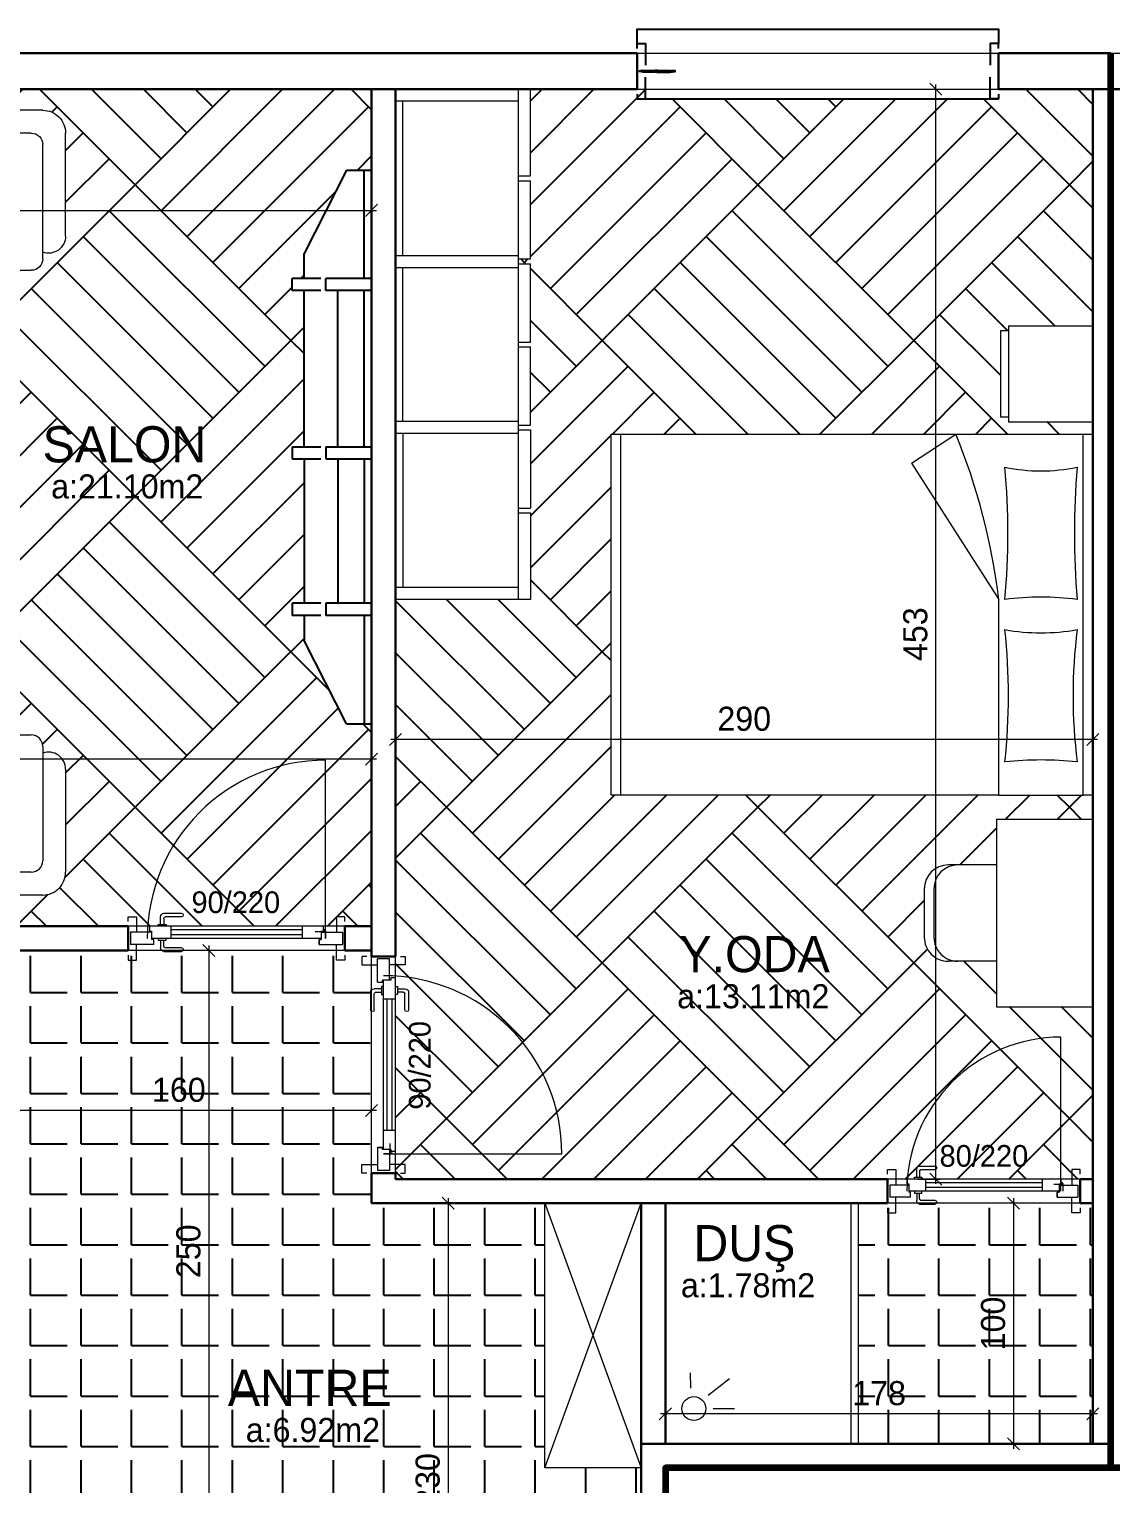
# Model space of a CAD drawing. Header units: centimetres. Extents: x 562865 to 1310255, y -148070 to 32737.
# Drawn here: x 617438 to 617888, y 19116 to 19721 of the extents above; entities that cross this region are included whole.
import ezdxf
from ezdxf.enums import TextEntityAlignment as Align

# ---------------------------------------------------------------- set-up
doc = ezdxf.new("R2010")
doc.units = ezdxf.units.CM
doc.header["$LTSCALE"] = 2.5
doc.layers.get('0').update_dxf_attribs({"color": 86})
for name, color, linetype in [('alan', 7, 'Continuous'), ('kapi-yazi', 7, 'Continuous'), ('mahal', 7, 'Continuous'), ('pencere', 7, 'Continuous'), ('tarama', 173, 'Continuous')]:
    doc.layers.add(name, color=color, linetype=linetype)
for name, color, linetype, lineweight in [('DUVAR', 4, 'Continuous', 30), ('duvar-kesim', 7, 'Continuous', 0), ('GÖRÜNÜŞLER', 96, 'Continuous', 25), ('iç ölçü', 106, 'Continuous', 18), ('kapi', 9, 'Continuous', 0), ('kolon', 1, 'Continuous', 53)]:
    doc.layers.add(name, color=color, linetype=linetype, lineweight=lineweight)
doc.styles.add('PINAR', font='comic.ttf')
doc.dimstyles.new('TEMİZ ÖLÇÜ', dxfattribs={"dimtxt": 10, "dimasz": 5, "dimexe": 1.8, "dimexo": 0.625, "dimgap": 3, "dimtad": 1, "dimdec": 0, "dimrnd": 0.5, "dimzin": 1, "dimdsep": 46, "dimtxsty": 'PINAR', "dimblk": 'OBLIQUE', "dimcen": 0.9, "dimdle": 2, "dimclrd": 256, "dimclre": 256, "dimclrt": 7, "dimadec": 0, "dimazin": 0, "dimtfac": 1, "dimtdec": 0, "dimtofl": 0, "dimtmove": 2, "dimatfit": 2, "dimfxl": 10, "dimfxlon": 1, "dimlwd": -1, "dimlwe": -1, "dimarcsym": 0})
pattern_1 = [(0, (0, 0), (0, 20.955), [15.24, -5.715]), (90, (0, 0), (-20.955, 1e-15), [15.24, -5.715])]
pattern_2 = [(135, (0, 0), (-129.315688, 1e-14), [91.44, -91.44]), (135, (10.78, 10.78), (-129.315688, 1e-14), [91.44, -91.44]), (135, (21.55, 21.55), (-129.315688, 1e-14), [91.44, -91.44]), (135, (32.33, 32.33), (-129.315688, 1e-14), [91.44, -91.44]), (135, (43.105, 43.105), (-129.315688, 1e-14), [91.44, -91.44]), (135, (53.88, 53.88), (-129.315688, 1e-14), [91.44, -91.44]), (135, (64.66, 64.66), (-129.315688, 1e-14), [91.44, -91.44]), (45, (-64.66, 64.66), (129.315688, -1e-14), [91.44, -91.44]), (45, (-75.43, 75.43), (129.315688, -1e-14), [91.44, -91.44]), (45, (-86.21, 86.21), (129.315688, -1e-14), [91.44, -91.44]), (45, (-96.99, 96.99), (129.315688, -1e-14), [91.44, -91.44]), (45, (-107.76, 107.76), (129.315688, -1e-14), [91.44, -91.44]), (45, (-118.54, 118.54), (129.315688, -1e-14), [91.44, -91.44]), (45, (-129.32, 129.32), (129.315688, -1e-14), [91.44, -91.44])]

# ---------------------------------------------------------------- blocks, each defined once
blk = doc.blocks.new('_Oblique')
at = {"color": 0, "linetype": 'ByBlock', "lineweight": -2}
blk.add_line((-0.5, -0.5), (0.5, 0.5), dxfattribs=at)
blk = doc.blocks.new('*D1308')
at = {"layer": 'Defpoints', "color": 0}
for p in [(617590.67, 19453.5), (617880.17, 19450.01), (617590.67, 19425.58)]:
    blk.add_point(p, dxfattribs=at)
at = {"layer": 'iç ölçü'}
for p, q in [((617590.67, 19435.58), (617590.67, 19423.78)), ((617880.17, 19435.58), (617880.17, 19423.78)), ((617882.17, 19425.58), (617588.67, 19425.58))]:
    blk.add_line(p, q, dxfattribs=at)
at = {"layer": 'iç ölçü', "linetype": 'ByBlock', "xscale": 5, "yscale": 5, "zscale": 5, "rotation": 180}
blk.add_blockref('_Oblique', (617590.67, 19425.58), dxfattribs=at)
at = {"layer": 'iç ölçü', "linetype": 'ByBlock', "xscale": 5, "yscale": 5, "zscale": 5}
blk.add_blockref('_Oblique', (617880.17, 19425.58), dxfattribs=at)
at = {"layer": 'iç ölçü', "color": 7, "insert": (617735.42, 19434.17), "char_height": 10, "attachment_point": 5, "style": 'PINAR'}
blk.add_mtext('290', dxfattribs=at)
blk = doc.blocks.new('*D1309')
at = {"layer": 'Defpoints', "color": 0}
for p in [(617806.85, 19695.72), (617814.99, 19695.72), (617806.85, 19243.01)]:
    blk.add_point(p, dxfattribs=at)
at = {"layer": 'iç ölçü'}
for p, q in [((617814.99, 19241.01), (617814.99, 19697.72)), ((617807.47, 19695.72), (617816.79, 19695.72)), ((617807.47, 19243.01), (617816.79, 19243.01))]:
    blk.add_line(p, q, dxfattribs=at)
at = {"layer": 'iç ölçü', "linetype": 'ByBlock', "xscale": 5, "yscale": 5, "zscale": 5}
for p, rotation in [((617814.99, 19695.72), 90), ((617814.99, 19243.01), 270)]:
    blk.add_blockref('_Oblique', p, dxfattribs=dict(at, rotation=rotation))
at = {"layer": 'iç ölçü', "color": 7, "insert": (617806.5, 19469.37), "char_height": 10, "attachment_point": 5, "rotation": 90, "style": 'PINAR'}
blk.add_mtext('453', dxfattribs=at)
blk = doc.blocks.new('*D1311')
at = {"layer": 'Defpoints', "color": 0}
for p in [(617580.67, 19638.45), (616982.34, 19522.11), (616982.34, 19417.41)]:
    blk.add_point(p, dxfattribs=at)
at = {"layer": 'iç ölçü'}
for p, q in [((616982.34, 19427.41), (616982.34, 19415.61)), ((617580.67, 19427.41), (617580.67, 19415.61)), ((617582.67, 19417.41), (616980.34, 19417.41))]:
    blk.add_line(p, q, dxfattribs=at)
at = {"layer": 'iç ölçü', "linetype": 'ByBlock', "xscale": 5, "yscale": 5, "zscale": 5, "rotation": 180}
blk.add_blockref('_Oblique', (616982.34, 19417.41), dxfattribs=at)
at = {"layer": 'iç ölçü', "linetype": 'ByBlock', "xscale": 5, "yscale": 5, "zscale": 5}
blk.add_blockref('_Oblique', (617580.67, 19417.41), dxfattribs=at)
at = {"layer": 'iç ölçü', "color": 7, "insert": (617281.5, 19425.96), "char_height": 10, "attachment_point": 5, "style": 'PINAR'}
blk.add_mtext('599', dxfattribs=at)
blk = doc.blocks.new('*D1312')
at = {"layer": 'Defpoints', "color": 0}
for p in [(617580.67, 19645.43), (617580.67, 19638.45), (617092.34, 19632.63)]:
    blk.add_point(p, dxfattribs=at)
at = {"layer": 'iç ölçü'}
for p, q in [((617090.34, 19645.43), (617582.67, 19645.43)), ((617092.34, 19635.43), (617092.34, 19647.23)), ((617580.67, 19639.07), (617580.67, 19647.23))]:
    blk.add_line(p, q, dxfattribs=at)
at = {"layer": 'iç ölçü', "linetype": 'ByBlock', "xscale": 5, "yscale": 5, "zscale": 5, "rotation": 180}
blk.add_blockref('_Oblique', (617092.34, 19645.43), dxfattribs=at)
at = {"layer": 'iç ölçü', "linetype": 'ByBlock', "xscale": 5, "yscale": 5, "zscale": 5}
blk.add_blockref('_Oblique', (617580.67, 19645.43), dxfattribs=at)
at = {"layer": 'iç ölçü', "color": 7, "insert": (617336.5, 19654.03), "char_height": 10, "attachment_point": 5, "style": 'PINAR'}
blk.add_mtext('489', dxfattribs=at)
blk = doc.blocks.new('*D1318')
at = {"layer": 'Defpoints', "color": 0}
for p in [(617420.67, 19271.51), (617420.67, 19259.25), (617580.67, 19259.25)]:
    blk.add_point(p, dxfattribs=at)
at = {"layer": 'iç ölçü'}
for p, q in [((617420.67, 19261.51), (617420.67, 19273.31)), ((617580.67, 19261.51), (617580.67, 19273.31)), ((617582.67, 19271.51), (617418.67, 19271.51))]:
    blk.add_line(p, q, dxfattribs=at)
at = {"layer": 'iç ölçü', "linetype": 'ByBlock', "xscale": 5, "yscale": 5, "zscale": 5, "rotation": 180}
blk.add_blockref('_Oblique', (617420.67, 19271.51), dxfattribs=at)
at = {"layer": 'iç ölçü', "linetype": 'ByBlock', "xscale": 5, "yscale": 5, "zscale": 5}
blk.add_blockref('_Oblique', (617580.67, 19271.51), dxfattribs=at)
at = {"layer": 'iç ölçü', "color": 7, "insert": (617500.67, 19280.02), "char_height": 10, "attachment_point": 5, "style": 'PINAR'}
blk.add_mtext('160', dxfattribs=at)
blk = doc.blocks.new('*D1319')
at = {"layer": 'Defpoints', "color": 0}
for p in [(617550.32, 19338.01), (617513.15, 19088.01), (617524.45, 19088.01)]:
    blk.add_point(p, dxfattribs=at)
at = {"layer": 'iç ölçü'}
for p, q in [((617513.15, 19340.01), (617513.15, 19086.01)), ((617523.15, 19338.01), (617511.35, 19338.01)), ((617523.15, 19088.01), (617511.35, 19088.01))]:
    blk.add_line(p, q, dxfattribs=at)
at = {"layer": 'iç ölçü', "linetype": 'ByBlock', "xscale": 5, "yscale": 5, "zscale": 5}
for p, rotation in [((617513.15, 19338.01), 90), ((617513.15, 19088.01), 270)]:
    blk.add_blockref('_Oblique', p, dxfattribs=dict(at, rotation=rotation))
at = {"layer": 'iç ölçü', "color": 7, "insert": (617504.68, 19213.01), "char_height": 10, "attachment_point": 5, "rotation": 90, "style": 'PINAR'}
blk.add_mtext('250', dxfattribs=at)
blk = doc.blocks.new('fm-door1')
at = {"linetype": 'Continuous'}
for p, q in [((0, 25), (0, -25)), ((100, 25), (0, 25)), ((79.7, 31.8), (79.7, -0.3)), ((84, 27.6), (127.8, 27.6)), ((90, 50), (910, 50)), ((90, 50), (90, 30)), ((100, 30), (90, 30)), ((100, 30), (100, -5)), ((100, 30), (100, -5)), ((100, 0), (900, 0)), ((190, 50), (190, 0)), ((810, 50), (810, 0)), ((910, 30), (900, 30)), ((900, 30), (900, -5)), ((900, 25), (1000, 25)), ((910, 50), (910, 30)), ((1000, 25), (1000, -25)), ((110, -25), (0, -25)), ((100, -5), (110, -5)), ((110, -5), (100, -5)), ((110, -5), (110, -25)), ((110, -25), (110, -5)), ((890, -25), (890, -5)), ((890, -5), (900, -5)), ((890, -25), (1000, -25))]:
    blk.add_line(p, q, dxfattribs=at)
at = {"color": 8, "linetype": 'Continuous'}
for p, q in [((190, 35), (810, 35)), ((190, 15), (810, 15))]:
    blk.add_line(p, q, dxfattribs=at)
at = {"linetype": 'Continuous'}
for points in [[(857.6, 58.1), (857.6, 88.9, 0.414214), (842.4, 104.1), (758.6, 104.1, 1), (758.6, 88.9), (834.8, 88.9, -0.414214), (842.4, 81.3), (842.4, 58.1)], [(857.6, -8.1), (857.6, -38.9, -0.414214), (842.4, -54.1), (758.6, -54.1, -1), (758.6, -38.9), (834.8, -38.9, 0.414214), (842.4, -31.3), (842.4, -8.1)]]:
    blk.add_lwpolyline(points, format="xyb", dxfattribs=at)
for points in [[(869, 50), (869, 58.1), (831, 58.1), (831, 50)], [(869, 0), (869, -8.1), (831, -8.1), (831, 0)]]:
    blk.add_lwpolyline(points, dxfattribs=at)
blk.add_circle((84, 31.8), 4.26, dxfattribs=at)
blk = doc.blocks.new('*D1321')
at = {"layer": 'Defpoints', "color": 0}
for p in [(617636.67, 19233.01), (617612.46, 19003.01), (617645.2, 19003.01)]:
    blk.add_point(p, dxfattribs=at)
at = {"layer": 'iç ölçü'}
for p, q in [((617622.46, 19233.01), (617610.66, 19233.01)), ((617612.46, 19235.01), (617612.46, 19001.01)), ((617622.46, 19003.01), (617610.66, 19003.01))]:
    blk.add_line(p, q, dxfattribs=at)
at = {"layer": 'iç ölçü', "linetype": 'ByBlock', "xscale": 5, "yscale": 5, "zscale": 5}
for p, rotation in [((617612.46, 19233.01), 90), ((617612.46, 19003.01), 270)]:
    blk.add_blockref('_Oblique', p, dxfattribs=dict(at, rotation=rotation))
at = {"layer": 'iç ölçü', "color": 7, "insert": (617604.04, 19118.01), "char_height": 10, "attachment_point": 5, "rotation": 90, "style": 'PINAR'}
blk.add_mtext('230', dxfattribs=at)
blk = doc.blocks.new('*D1328')
at = {"layer": 'Defpoints', "color": 0}
for p in [(617860.53, 19233.01), (617847.2, 19133.01), (617860.53, 19133.01)]:
    blk.add_point(p, dxfattribs=at)
at = {"layer": 'iç ölçü'}
for p, q in [((617857.2, 19233.01), (617845.4, 19233.01)), ((617847.2, 19235.01), (617847.2, 19131.01)), ((617857.2, 19133.01), (617845.4, 19133.01))]:
    blk.add_line(p, q, dxfattribs=at)
at = {"layer": 'iç ölçü', "linetype": 'ByBlock', "xscale": 5, "yscale": 5, "zscale": 5}
for p, rotation in [((617847.2, 19233.01), 90), ((617847.2, 19133.01), 270)]:
    blk.add_blockref('_Oblique', p, dxfattribs=dict(at, rotation=rotation))
at = {"layer": 'iç ölçü', "color": 7, "insert": (617838.8, 19183.01), "char_height": 10, "attachment_point": 5, "rotation": 90, "style": 'PINAR'}
blk.add_mtext('100', dxfattribs=at)
blk = doc.blocks.new('*D1329')
at = {"layer": 'Defpoints', "color": 0}
for p in [(617702.67, 19172.57), (617880.17, 19172.57), (617702.67, 19145.5)]:
    blk.add_point(p, dxfattribs=at)
at = {"layer": 'iç ölçü'}
for p, q in [((617702.67, 19155.5), (617702.67, 19143.7)), ((617880.17, 19155.5), (617880.17, 19143.7)), ((617882.17, 19145.5), (617700.67, 19145.5))]:
    blk.add_line(p, q, dxfattribs=at)
at = {"layer": 'iç ölçü', "linetype": 'ByBlock', "xscale": 5, "yscale": 5, "zscale": 5, "rotation": 180}
blk.add_blockref('_Oblique', (617702.67, 19145.5), dxfattribs=at)
at = {"layer": 'iç ölçü', "linetype": 'ByBlock', "xscale": 5, "yscale": 5, "zscale": 5}
blk.add_blockref('_Oblique', (617880.17, 19145.5), dxfattribs=at)
at = {"layer": 'iç ölçü', "color": 7, "insert": (617791.42, 19154), "char_height": 10, "attachment_point": 5, "style": 'PINAR'}
blk.add_mtext('178', dxfattribs=at)
blk = doc.blocks.new('A$C5B622B99')
for p, q in [((0, 200), (40, 200)), ((0, 165), (0, 200)), ((40, 165), (40, 200)), ((205, 200), (283, 200)), ((205, 160), (205, 200)), ((283, 160), (283, 200)), ((45, 143.16), (45, 196)), ((195, 161), (195, 196)), ((0, 165), (40, 165)), ((205, 160), (283, 160)), ((45, 0), (45, 4)), ((194.99, 4), (195, 0)), ((195, 0), (45, 0))]:
    blk.add_line(p, q)
at = {"color": 42}
for p, q in [((2, 161.8), (2, 165)), ((38, 165), (38, 161.8)), ((38, 161.8), (2, 161.8)), ((57.14, 124.69), (113.77, 161)), ((194.99, 161), (113.77, 161)), ((194.99, 161), (194.99, 4)), ((224, 160), (224, 140)), ((264, 160), (264, 140)), ((57.14, 124.69), (45, 143.15)), ((45, 4), (45, 143.15)), ((234, 134), (254, 134)), ((234, 130), (254, 130)), ((195, 4), (45, 4))]:
    blk.add_line(p, q, dxfattribs=at)
blk.add_lwpolyline([(45, 200), (195, 200), (195, 196), (45, 196)], close=True)
for centre, radius, start, end in [((-12.22, 178.48), 72.55, 348.06799, 11.93201), ((86.27, 527.83), 335.48, 265.2981, 274.7019), ((224.43, 178.48), 111.68, 172.28082, 187.71918), ((153.73, 412.86), 221.09, 262.85499, 277.14501), ((44.71, 178.48), 82.89, 349.57411, 10.42589), ((317.08, 178.48), 136.67, 173.69908, 186.30092), ((86.27, -141.41), 306.13, 84.84604, 95.15396), ((153.73, -94.37), 259.31, 83.91241, 96.08759), ((194.99, 161), 0.005, 270, 0), ((45, 143.16), 0.005, 180, 292.0158)]:
    blk.add_arc(centre, radius, start, end)
for centre, radius, start, end in [((147.49, -110.3), 273.39, 97.08581, 112.0158), ((234, 144), 10, 180, 270), ((234, 140), 10, 180, 270), ((254, 144), 10, 270, 0), ((254, 140), 10, 270, 0)]:
    blk.add_arc(centre, radius, start, end, dxfattribs=at)
blk = doc.blocks.new('A$C355D1F9A')
for p, q in [((0, 0), (0, 212)), ((56, 212), (0, 212)), ((51, 212), (51, 0)), ((56, 176), (56, 212)), ((51, 207), (0, 207)), ((3, 143), (3, 207)), ((51, 176), (56, 176)), ((51, 174), (56, 174)), ((56, 141.5), (56, 174)), ((51, 143), (0, 143)), ((51, 141.5), (56, 141.5)), ((51, 139.5), (56, 139.5)), ((56, 139.5), (56, 107)), ((51, 138), (0, 138)), ((3, 138), (3, 74)), ((51, 107), (56, 107)), ((51, 105), (56, 105)), ((56, 105), (56, 72.5)), ((0, 74), (51, 74)), ((0, 69), (51, 69)), ((3, 69), (3, 5)), ((51, 72.5), (56, 72.5)), ((51, 70.5), (56, 70.5)), ((56, 70.5), (56, 38)), ((51, 38), (56, 38)), ((51, 36), (56, 36)), ((56, 36), (56, 0)), ((51, 5), (0, 5)), ((56, 0), (0, 0))]:
    blk.add_line(p, q)
blk = doc.blocks.new('fm-win2')
at = {"color": 8, "linetype": 'Continuous'}
for p, q in [((11, 1.4), (11, 0.2)), ((11, 1.4), (54.3, 1.4)), ((11, 0.2), (54.3, 0.2)), ((12, 1.4), (12, 0.2)), ((12.8, 3), (52.5, 3)), ((53.3, 1.4), (53.3, 0.2)), ((54.3, 1.4), (54.3, 0.2)), ((63.9, 0.3), (63.9, -0.9)), ((63.9, 0.3), (103.2, 0.3)), ((64.9, 0.3), (64.9, -0.9)), ((102.2, 0.3), (102.2, -0.9)), ((103.2, 0.3), (103.2, -0.9)), ((12.9, -1.9), (52.3, -1.9)), ((63.9, -0.9), (103.2, -0.9)), ((65.4, -3.3), (101.6, -3.3))]:
    blk.add_line(p, q, dxfattribs=at)
at = {"linetype": 'Continuous'}
for points in [[(7, -1.8), (0, -1.8), (0, 1.8), (7, 1.8)], [(7.5, -1.7), (7.5, -0.1), (7.2, -0.1), (7.2, 0.2), (7.5, 0.2), (7.5, 0.7), (7.2, 0.7), (7.2, 1), (7.5, 1), (7.5, 2), (6.2, 2), (6.2, 2.7), (5.6, 2.7), (5.5, 2), (5.2, 2), (5.4, 3), (12.5, 3), (12.7, 2), (12.4, 2), (12.3, 2.7), (11.7, 2.7), (11.7, 2), (10.5, 2), (10.5, 1), (10.8, 1), (10.8, 0.7), (10.5, 0.7), (10.5, 0.2), (10.8, 0.2), (10.8, -0.1), (10.5, -0.1), (10.5, -1.7), (10.8, -1.7), (10.8, -2), (7.2, -2), (7.2, -1.7)], [(58, 2), (59.2, 2), (59.2, 2.7), (59.8, 2.7), (59.9, 2), (60.2, 2), (60, 3), (52.8, 3), (52.6, 2), (52.9, 2), (53, 2.7), (53.5, 2.7), (53.5, 2), (54.7, 2), (54.7, 1), (54.4, 1), (54.4, 0.7), (54.7, 0.7), (54.7, 0.2), (54.4, 0.2), (54.4, -0.1), (54.7, -0.1), (54.7, -1.7), (54.4, -1.7), (54.4, -2), (58.3, -2), (58.3, -1.7), (58, -1.7), (58, -0.1), (58.3, -0.1), (58.3, 0.2), (58, 0.2), (58, 0.7), (58.3, 0.7), (58.3, 1), (58, 1)], [(63.1, -1.2), (63.1, 0.9), (63.9, 0.9), (63.9, 1.6), (64.4, 1.6), (64.5, 0.9), (64.9, 0.9), (64.7, 1.9), (59.8, 1.9), (59.8, 1.6), (59.9, 1.6), (59.9, 0.8), (59.1, 0.8), (59.1, -0.2), (60.1, -0.2), (60.1, -1.8), (59.1, -1.8), (59.1, -2.3), (57.5, -2.3), (57.5, -3.5), (63.4, -3.5), (63.4, -3.2), (63.1, -3.2), (63.1, -1.4), (63.4, -1.4), (63.4, -1.2)], [(104, -1.4), (103.7, -1.4), (103.7, -1.2), (104, -1.2), (104, 0.9), (103.1, 0.9), (103.1, 1.6), (102.6, 1.6), (102.5, 0.9), (102.2, 0.9), (102.4, 1.9), (107.3, 1.9), (107.3, 1.6), (107.2, 1.6), (107.2, 0.8), (108, 0.8), (108, -0.2), (107, -0.2), (107, -1.8), (108, -1.8), (108, -2.3), (109.5, -2.3), (109.5, -3.5), (103.7, -3.5), (103.7, -3.2), (104, -3.2)], [(109, 0.7), (108.7, 0.7), (108.7, 1), (109, 1), (109, 2), (107.8, 2), (107.8, 2.7), (107.2, 2.7), (107.1, 2), (106.8, 2), (107, 3), (114.4, 3), (114.6, 2), (114.2, 2), (114.1, 2.7), (113.6, 2.7), (113.6, 2), (112.3, 2), (112.3, 1), (112.6, 1), (112.6, 0.7), (112.3, 0.7), (112.3, 0.2), (112.6, 0.2), (112.6, -0.1), (112.3, -0.1), (112.3, -1.7), (112.6, -1.7), (112.6, -2), (108.7, -2), (108.7, -1.7), (109, -1.7), (109, -0.1), (108.7, -0.1), (108.7, 0.2), (109, 0.2)], [(113, -1.8), (120, -1.8), (120, 1.8), (113, 1.8)]]:
    blk.add_lwpolyline(points, close=True, dxfattribs=at)
at = {"color": 8, "linetype": 'Continuous'}
blk.add_lwpolyline([(63.4, 1.9), (65.2, 3.7), (101.8, 3.7), (103.6, 1.9)], dxfattribs=at)
for points in [[(10.9, -1.4), (10.9, -1.9), (12.6, -1.9), (12.6, -0.5), (12.3, -0.5), (12.3, -1), (11.8, -1), (11.8, -0.5), (11.5, -0.5), (11.5, -1.1), (10.7, -1.1), (10.7, -0.5), (10.6, -0.5), (10.6, -1.4)], [(54.3, -1.4), (54.3, -1.9), (52.6, -1.9), (52.6, -0.5), (52.9, -0.5), (52.9, -1), (53.4, -1), (53.4, -0.5), (53.7, -0.5), (53.7, -1.1), (54.5, -1.1), (54.5, -0.5), (54.6, -0.5), (54.6, -1.4)], [(63.2, -2.4), (63.5, -2.4), (63.5, -3.3), (65.2, -3.3), (65.2, -1.6), (64.9, -1.6), (64.9, -2.1), (64.4, -2.1), (64.4, -1.6), (64.1, -1.6), (64.1, -2.1), (63.3, -2.1), (63.3, -1.6), (63.2, -1.6)], [(103.9, -2.4), (103.6, -2.4), (103.6, -3.3), (101.9, -3.3), (101.9, -1.6), (102.2, -1.6), (102.2, -2.1), (102.7, -2.1), (102.7, -1.6), (103, -1.6), (103, -2.1), (103.8, -2.1), (103.8, -1.6), (103.9, -1.6)]]:
    blk.add_lwpolyline(points, close=True, dxfattribs=at)
blk = doc.blocks.new('A$C632D768A')
at = {"color": 33}
for p, q in [((22.62, 230), (5, 195.38)), ((22.62, 230), (33, 230)), ((30, 185), (30, 230)), ((33, 180), (33, 230)), ((5, 185), (5, 195.38)), ((33, 50), (33, 185)), ((5, 115), (5, 180)), ((30, 115), (30, 180)), ((33, 115), (33, 110)), ((5, 110), (5, 50)), ((30, 110), (30, 50)), ((33, 50), (33, 0)), ((5, 45), (5, 34.62)), ((30, 45), (30, 0)), ((22.62, 0), (5, 34.62)), ((22.62, 0), (33, 0))]:
    blk.add_line(p, q, dxfattribs=at)
for p, q in [((12, 185), (0, 185)), ((0, 180), (0, 185)), ((33, 185), (14, 185)), ((14, 180), (14, 185)), ((12, 180), (0, 180)), ((33, 180), (14, 180)), ((19, 115), (19, 180)), ((0, 115), (12, 115)), ((0, 115), (0, 110)), ((14, 115), (33, 115)), ((14, 115), (14, 110)), ((0, 110), (12, 110)), ((14, 110), (33, 110)), ((19, 110), (19, 50)), ((0, 50), (0, 45)), ((12, 50), (0, 50)), ((14, 50), (14, 45)), ((33, 50), (14, 50)), ((12, 45), (0, 45)), ((33, 45), (14, 45))]:
    blk.add_line(p, q)
blk = doc.blocks.new('A$C3A3D5CC0')
at = {"color": 33}
for p, q in [((9.5, 194.75), (52.25, 194.75)), ((0, 9.5), (0, 185.25)), ((52.25, 0), (9.5, 0))]:
    blk.add_line(p, q, dxfattribs=at)
for p, q in [((14.25, 185.25), (61.75, 185.25)), ((9.5, 14.25), (9.5, 180.5)), ((66.5, 180.5), (66.5, 133)), ((61.75, 128.25), (14.25, 128.25)), ((61.75, 128.25), (61.75, 125.87)), ((14.25, 125.87), (61.75, 125.87)), ((66.5, 121.12), (66.5, 73.62)), ((61.75, 68.87), (14.25, 68.87)), ((14.25, 66.5), (61.75, 66.5)), ((61.75, 68.87), (61.75, 66.5)), ((9.5, 14.25), (9.5, 61.75)), ((66.5, 61.75), (66.5, 14.25)), ((61.75, 9.5), (14.25, 9.5))]:
    blk.add_line(p, q)
for centre, radius, start, end in [((9.5, 185.25), 9.5, 89.99996, 180.00004), ((52.25, 187.62), 7.12, 340.52878, 90.00004), ((9.5, 9.5), 9.5, 179.99996, 270.00004), ((52.25, 7.12), 7.12, 269.99996, 19.47122)]:
    blk.add_arc(centre, radius, start, end, dxfattribs=at)
for centre, start, end in [((14.25, 180.5), 89.99996, 180.00004), ((61.75, 180.5), 359.99996, 90.00004), ((61.75, 133), 269.99996, 0.00004), ((61.75, 121.12), 359.99996, 90.00004), ((61.75, 73.62), 269.99996, 0.00004), ((61.75, 61.75), 359.99996, 90.00004), ((14.25, 14.25), 179.99996, 270.00004), ((61.75, 14.25), 269.99996, 0.00004)]:
    blk.add_arc(centre, 4.75, start, end)

msp = doc.modelspace()

# ---------------------------------------------------------------- hatches: boundary and pattern name
at = {"layer": 'tarama'}
h = msp.add_hatch(dxfattribs=at)
h.set_pattern_fill('AR-PARQ1,_O', color=1, scale=0.3, angle=45)
h.set_pattern_definition(pattern_2)
h.paths.add_polyline_path([(617552.67, 19542.18), (617547.67, 19542.18), (617547.67, 19547.18), (617552.67, 19547.18), (617552.67, 19612.18), (617547.67, 19612.18), (617547.67, 19617.18), (617552.67, 19617.18), (617552.67, 19627.57), (617570.28, 19662.18), (617580.67, 19662.18), (617580.67, 19695.72), (617092.34, 19695.72), (617092.34, 19692.5), (617092.34, 19612.5), (617092.34, 19585.72), (616982.34, 19585.72), (616982.34, 19348.01), (617479.57, 19348.01), (617569.57, 19348.01), (617580.67, 19348.01), (617580.67, 19432.18), (617570.28, 19432.18), (617552.67, 19466.8), (617552.67, 19477.18), (617547.67, 19477.18), (617547.67, 19482.18), (617552.67, 19482.18)])
h.paths.add_polyline_path([(617377.53, 19501.68), (617339.53, 19501.68, -0.415274), (617325.03, 19516.23), (617325.03, 19554.13, -0.415274), (617339.53, 19568.68), (617377.53, 19568.68, -0.414214), (617392.03, 19554.18), (617392.03, 19516.18, -0.414214)], flags=16)
h.paths.add_polyline_path([(617444.15, 19422.74), (617444.15, 19419.96, -0.517638), (617453.65, 19413.24), (617453.65, 19370.49, -0.414214), (617444.15, 19360.99), (617268.4, 19360.99, -0.414214), (617258.9, 19370.49), (617258.9, 19413.24, -0.517638), (617268.4, 19419.96), (617268.4, 19422.74, -0.414214), (617273.15, 19427.49), (617320.65, 19427.49, -0.414214), (617325.4, 19422.74), (617327.77, 19422.74, -0.414214), (617332.52, 19427.49), (617380.02, 19427.49, -0.414214), (617384.77, 19422.74), (617387.15, 19422.74, -0.414214), (617391.9, 19427.49), (617439.4, 19427.49, -0.414214)], flags=16)
h.paths.add_polyline_path([(617439.4, 19620.51), (617391.9, 19620.51, -0.414214), (617387.15, 19625.26), (617384.77, 19625.26, -0.414214), (617380.02, 19620.51), (617332.52, 19620.51, -0.414214), (617327.77, 19625.26), (617325.4, 19625.26, -0.414214), (617320.65, 19620.51), (617273.15, 19620.51, -0.414214), (617268.4, 19625.26), (617268.4, 19628.04, -0.517638), (617258.9, 19634.76), (617258.9, 19677.51, -0.414214), (617268.4, 19687.01), (617444.15, 19687.01, -0.414214), (617453.65, 19677.51), (617453.65, 19634.76, -0.517638), (617444.15, 19628.04), (617444.15, 19625.26, -0.414214)], flags=16)
h.paths.add_polyline_path([(617158.54, 19510.44), (617151.11, 19510.44), (617151.11, 19510.31), (617139.61, 19509.39), (617130.74, 19508.33), (617122.39, 19507.22), (617116.93, 19506.57), (617116.93, 19488.74), (617122.39, 19488.15), (617130.74, 19487.1), (617139.61, 19486.05), (617151.11, 19485.13), (617151.11, 19485.06), (617158.54, 19485.06), (617158.54, 19481.05), (617155.78, 19481.05), (617155.78, 19454.49), (617158.54, 19454.49), (617158.54, 19450.48), (617151.11, 19450.48), (617151.11, 19450.35), (617139.61, 19449.43), (617130.74, 19448.38), (617122.39, 19447.26), (617116.93, 19446.61), (617116.93, 19428.73), (617122.39, 19428.13), (617130.74, 19427.08), (617139.61, 19426.03), (617151.11, 19425.11), (617151.11, 19425.04), (617158.54, 19425.04), (617158.54, 19421.03), (617155.78, 19421.03), (617155.78, 19394.48), (617158.54, 19394.48), (617158.54, 19390.47), (617151.11, 19390.47), (617151.11, 19390.33), (617139.61, 19389.41), (617130.74, 19388.36), (617122.39, 19387.24), (617116.93, 19386.59), (617116.93, 19378.63), (617092.87, 19378.63), (617092.41, 19372.85), (617092.34, 19372.85), (617092.34, 19365.42), (617088.33, 19365.42), (617088.33, 19368.19), (617061.78, 19368.19), (617061.78, 19365.42), (617057.77, 19365.42), (617057.77, 19372.85), (617057.63, 19372.85), (617057.17, 19378.63), (617031.93, 19378.63), (617031.93, 19386.59), (617026.47, 19387.24), (617018.13, 19388.36), (617009.25, 19389.41), (616997.75, 19390.33), (616997.75, 19390.47), (616990.32, 19390.47), (616990.32, 19394.48), (616993.08, 19394.48), (616993.08, 19421.03), (616990.32, 19421.03), (616990.32, 19425.04), (616997.75, 19425.04), (616997.75, 19425.11), (617009.25, 19426.03), (617018.13, 19427.08), (617026.47, 19428.13), (617031.93, 19428.73), (617031.93, 19446.61), (617026.47, 19447.26), (617018.13, 19448.38), (617009.25, 19449.43), (616997.75, 19450.35), (616997.75, 19450.48), (616990.32, 19450.48), (616990.32, 19454.49), (616993.08, 19454.49), (616993.08, 19481.05), (616990.32, 19481.05), (616990.32, 19485.06), (616997.75, 19485.06), (616997.75, 19485.13), (617009.25, 19486.05), (617018.13, 19487.1), (617026.47, 19488.15), (617031.93, 19488.74), (617031.93, 19506.57), (617026.47, 19507.22), (617018.13, 19508.33), (617009.25, 19509.39), (616997.75, 19510.31), (616997.75, 19510.44), (616990.32, 19510.44), (616990.32, 19514.45), (616993.08, 19514.45), (616993.08, 19541.01), (616990.32, 19541.01), (616990.32, 19545.02), (616997.75, 19545.02), (616997.75, 19545.08), (617009.25, 19546), (617018.13, 19547.05), (617026.47, 19548.11), (617031.93, 19548.7), (617031.93, 19558.62), (617057.11, 19558.62), (617057.63, 19565.23), (617057.77, 19565.23), (617057.77, 19572.66), (617061.78, 19572.66), (617061.78, 19569.9), (617088.33, 19569.9), (617088.33, 19572.66), (617092.34, 19572.66), (617092.34, 19565.23), (617092.41, 19565.23), (617092.94, 19558.62), (617116.93, 19558.62), (617116.93, 19548.7), (617122.39, 19548.11), (617130.74, 19547.05), (617139.61, 19546), (617151.11, 19545.08), (617151.11, 19545.02), (617158.54, 19545.02), (617158.54, 19541.01), (617155.78, 19541.01), (617155.78, 19514.45), (617158.54, 19514.45)], flags=16)
h.paths.add_polyline_path([(617094.68, 19677.62), (617094.68, 19627.95), (617110.38, 19627.95), (617110.38, 19677.62)], flags=24)
h.paths.add_polyline_path([(617499.48, 19350.31), (617549.16, 19350.31), (617549.16, 19366.06), (617499.48, 19366.06)], flags=24)
h.paths.add_polyline_path([(617444.74, 19522.06), (617513.73, 19522.06), (617513.73, 19539.14), (617444.74, 19539.14)], flags=24)
h.paths.add_polyline_path([(617436.81, 19535.63), (617519.37, 19535.63), (617519.37, 19560.65), (617436.81, 19560.65)], flags=24)
h.paths.add_polyline_path([(617377.53, 19506.68), (617339.53, 19506.68, -0.415524), (617330.03, 19516.22), (617330.03, 19554.14, -0.415524), (617339.53, 19563.68), (617377.53, 19563.68, -0.414214), (617387.03, 19554.18), (617387.03, 19516.18, -0.414214)], flags=0)
h.paths.add_polyline_path([(617142.57, 19516.68), (617132.58, 19516.49), (617122.39, 19515.63), (617122.39, 19539.76), (617132.58, 19538.9), (617142.57, 19538.64)], flags=0)
h.paths.add_polyline_path([(617142.57, 19478.69), (617142.57, 19456.73), (617132.58, 19456.53), (617122.39, 19455.68), (617122.39, 19479.8), (617132.58, 19478.95)], flags=0)
h.paths.add_polyline_path([(617142.57, 19418.67), (617142.57, 19396.71), (617132.58, 19396.51), (617122.39, 19395.66), (617122.39, 19419.78), (617132.58, 19418.93)], flags=0)
h.paths.add_polyline_path([(617026.47, 19515.63), (617016.28, 19516.49), (617006.29, 19516.68), (617006.29, 19538.64), (617016.28, 19538.9), (617026.47, 19539.76)], flags=0)
h.paths.add_polyline_path([(617026.47, 19479.8), (617026.47, 19455.68), (617016.28, 19456.53), (617006.29, 19456.73), (617006.29, 19478.69), (617016.28, 19478.95)], flags=0)
h.paths.add_polyline_path([(617026.47, 19419.78), (617026.47, 19395.66), (617016.28, 19396.51), (617006.29, 19396.71), (617006.29, 19418.67), (617016.28, 19418.93)], flags=0)
h.paths.add_polyline_path([(617382.79, 19507.59), (617382.79, 19536.14), (617403.71, 19536.14), (617403.71, 19507.59)], flags=24)
h.paths.add_polyline_path([(617267.06, 19436.5), (617295.95, 19436.5), (617295.95, 19415.41), (617267.06, 19415.41)], flags=24)
h.paths.add_polyline_path([(617321.8, 19664.62), (617351.21, 19664.62), (617351.21, 19643.43), (617321.8, 19643.43)], flags=24)
h.paths.add_polyline_path([(617019.74, 19452.66), (617019.74, 19481.08), (617040.5, 19481.08), (617040.5, 19452.66)], flags=24)
h = msp.add_hatch(dxfattribs=at)
h.set_pattern_fill('AR-PARQ1,_O', color=1, scale=0.3, angle=45)
h.set_pattern_definition(pattern_2)
h.paths.add_polyline_path([(617810.17, 19363.51, -0.414214), (617820.17, 19373.51), (617840.17, 19373.51), (617840.17, 19392.51), (617880.17, 19392.51), (617880.17, 19402.51), (617876.17, 19402.51), (617841.17, 19402.51), (617841.17, 19402.52), (617684.17, 19402.52), (617680.17, 19402.51), (617680.17, 19552.51), (617684.17, 19552.51), (617823.32, 19552.51), (617876.17, 19552.51), (617880.17, 19552.51), (617880.17, 19557.51), (617845.17, 19557.51), (617845.17, 19559.51), (617841.97, 19559.51), (617841.97, 19595.51), (617845.17, 19595.51), (617845.17, 19597.51), (617880.17, 19597.51), (617880.17, 19695.72), (617840.98, 19695.72), (617837.48, 19695.72), (617837.48, 19691.72), (617694.48, 19691.72), (617694.48, 19695.72), (617690.98, 19695.72), (617646.67, 19695.72), (617646.67, 19659.72), (617641.67, 19659.72), (617641.67, 19657.72), (617646.67, 19657.72), (617646.67, 19625.22), (617641.67, 19625.22), (617641.67, 19623.22), (617646.67, 19623.22), (617646.67, 19590.72), (617641.67, 19590.72), (617641.67, 19588.72), (617646.67, 19588.72), (617646.67, 19556.22), (617641.67, 19556.22), (617641.67, 19554.22), (617646.67, 19554.22), (617646.67, 19521.72), (617641.67, 19521.72), (617641.67, 19519.72), (617646.67, 19519.72), (617646.67, 19483.72), (617590.67, 19483.72), (617590.67, 19335.5), (617590.67, 19245.5), (617590.67, 19243.01), (617794.93, 19243.01), (617874.93, 19243.01), (617880.17, 19243.01), (617880.17, 19314.51), (617840.17, 19314.51), (617840.17, 19333.51), (617820.17, 19333.51, -0.414214), (617810.17, 19343.51)])
h.paths.add_polyline_path([(617810.1, 19244.97), (617859.77, 19244.97), (617859.77, 19260.68), (617810.1, 19260.68)], flags=24)
h.paths.add_polyline_path([(617608.37, 19265.4), (617608.37, 19315.09), (617592.62, 19315.09), (617592.62, 19265.4)], flags=24)
h.paths.add_polyline_path([(617705.79, 19310.27), (617772.56, 19310.27), (617772.56, 19327.35), (617705.79, 19327.35)], flags=24)
h.paths.add_polyline_path([(617702.92, 19323.75), (617776.5, 19323.75), (617776.5, 19348.94), (617702.92, 19348.94)], flags=24)
h = msp.add_hatch(dxfattribs=at)
h.set_pattern_fill('ANGLE,_O', color=256, scale=3)
h.set_pattern_definition(pattern_1)
h.paths.add_polyline_path([(617652.67, 19233.01), (617580.67, 19233.01), (617580.67, 19245.5), (617580.67, 19335.5), (617580.67, 19338.01), (617569.57, 19338.01), (617479.57, 19338.01), (617420.67, 19338.01), (617420.67, 19324.26), (617420.67, 19234.26), (617420.67, 19088.01), (617433.81, 19088.01), (617523.81, 19088.01), (617540.67, 19088.01), (617540.67, 19003.01), (617606.06, 19003.01), (617686.06, 19003.01), (617692.67, 19003.01), (617692.67, 19007.93), (617692.67, 19107.93), (617692.67, 19123.01), (617652.67, 19123.01)])
h.paths.add_polyline_path([(617523.84, 19130.12), (617588.8, 19130.12), (617588.8, 19147.17), (617523.84, 19147.17)], flags=24)
h.paths.add_polyline_path([(617514.72, 19143.47), (617595.3, 19143.47), (617595.3, 19169.41), (617514.72, 19169.41)], flags=24)
h.paths.add_polyline_path([(617675, 19086.1), (617675, 19030.81), (617690.7, 19030.81), (617690.7, 19086.1)], flags=24)
h.paths.add_polyline_path([(617487.36, 19290.54), (617513.97, 19290.54), (617513.97, 19269.51), (617487.36, 19269.51)], flags=24)
h.paths.add_polyline_path([(617494.2, 19198.62), (617494.2, 19227.4), (617515.15, 19227.4), (617515.15, 19198.62)], flags=24)
h.paths.add_polyline_path([(617593.63, 19103.62), (617593.63, 19132.4), (617614.46, 19132.4), (617614.46, 19103.62)], flags=24)
h = msp.add_hatch(dxfattribs=at)
h.set_pattern_fill('ANGLE,_O', color=256, scale=3)
h.set_pattern_definition(pattern_1)
h.paths.add_polyline_path([(617880.17, 19233.01), (617874.93, 19233.01), (617794.93, 19233.01), (617782.67, 19233.01), (617782.67, 19133.01), (617880.17, 19133.01)])
h.paths.add_polyline_path([(617828.39, 19169.71), (617828.39, 19196.31), (617849.2, 19196.31), (617849.2, 19169.71)], flags=24)
h.paths.add_polyline_path([(617778.29, 19164.49), (617804.54, 19164.49), (617804.54, 19143.5), (617778.29, 19143.5)], flags=9)

# ---------------------------------------------------------------- linework, layer by layer
at = {"layer": 'DUVAR'}
for p, q in [((617690.98, 19710.72), (616967.34, 19710.72)), ((617690.98, 19695.72), (617690.98, 19710.72)), ((617887.67, 19710.72), (617840.98, 19710.72)), ((617840.98, 19695.72), (617840.98, 19710.72)), ((617690.98, 19695.72), (617077.34, 19695.72)), ((617580.67, 19695.72), (617580.67, 19335.5)), ((617590.67, 19695.72), (617590.67, 19335.5)), ((617887.67, 19695.72), (617840.98, 19695.72)), ((617880.17, 19133.01), (617880.17, 19695.72)), ((617887.67, 19695.72), (617934.35, 19695.72)), ((617479.57, 19348.01), (616982.34, 19348.01)), ((617479.57, 19338.01), (617479.57, 19348.01)), ((617580.67, 19348.01), (617569.57, 19348.01)), ((617569.57, 19338.01), (617569.57, 19348.01)), ((617479.57, 19338.01), (616982.34, 19338.01)), ((617580.67, 19338.01), (617569.57, 19338.01)), ((617580.67, 19335.5), (617590.67, 19335.5)), ((617580.67, 19245.5), (617590.67, 19245.5)), ((617580.67, 19245.5), (617580.67, 19233.01)), ((617590.67, 19245.5), (617590.67, 19243.01)), ((617794.93, 19243.01), (617590.67, 19243.01)), ((617794.93, 19233.01), (617794.93, 19243.01)), ((617880.17, 19243.01), (617874.93, 19243.01)), ((617874.93, 19233.01), (617874.93, 19243.01)), ((617794.93, 19233.01), (617580.67, 19233.01)), ((617692.67, 19233.01), (617692.67, 19123.01)), ((617702.67, 19233.01), (617702.67, 19133.01)), ((617880.17, 19233.01), (617874.93, 19233.01)), ((617887.67, 19133.01), (617692.67, 19133.01)), ((617887.67, 19133.01), (617692.67, 19133.01)), ((617692.67, 19133.01), (617702.67, 19133.01)), ((617692.67, 19107.93), (617692.67, 19123.01)), ((617692.67, 19123.01), (617692.67, 19123.01))]:
    msp.add_line(p, q, dxfattribs=at)
at = {"layer": 'duvar-kesim'}
for p, q in [((617690.98, 19710.72), (617840.98, 19710.72)), ((617690.98, 19695.72), (617840.98, 19695.72)), ((617569.57, 19348.01), (617479.57, 19348.01)), ((617569.57, 19338.01), (617479.57, 19338.01)), ((617580.67, 19245.5), (617580.67, 19335.5)), ((617590.67, 19245.5), (617590.67, 19335.5)), ((617874.93, 19243.01), (617794.93, 19243.01)), ((617874.93, 19233.01), (617794.93, 19233.01))]:
    msp.add_line(p, q, dxfattribs=at)
at = {"layer": 'iç ölçü'}
for p, q in [((617652.67, 19233.01), (617692.67, 19123.01)), ((617652.67, 19123.01), (617692.67, 19233.01)), ((617779.67, 19233.01), (617779.67, 19133.01)), ((617782.67, 19233.01), (617782.67, 19133.01)), ((617713.28, 19156.19), (617713.08, 19162.52)), ((617720.51, 19153.28), (617729.25, 19160.21)), ((617722.52, 19147.66), (617731.36, 19147.66))]:
    msp.add_line(p, q, dxfattribs=at)
for points in [[(617582.67, 18493.01), (617582.67, 18833.01), (616967.34, 18833.01), (616967.34, 19710.72), (617887.67, 19710.72)], [(617887.67, 19710.72), (618807.99, 19710.72), (618807.99, 18833.01), (618192.67, 18833.01), (618192.67, 18493.01)], [(617652.67, 19233.01), (617652.67, 19233.01), (617692.67, 19233.01), (617692.67, 19123.01), (617652.67, 19123.01), (617652.67, 19233.01)]]:
    msp.add_lwpolyline(points, dxfattribs=at)
msp.add_circle((617714.49, 19147.65), 4.97, dxfattribs=at)
at = {"layer": 'kapi'}
for points in [[(617561.57, 19343.01), (617561.57, 19417.01, 0.414214), (617487.57, 19343.01, 0.414214)], [(617585.67, 19253.5), (617659.67, 19253.5, 0.414214), (617585.67, 19327.5, 0.414214)], [(617866.93, 19238.01), (617866.93, 19302.01, 0.414214), (617802.93, 19238.01, 0.414214)]]:
    msp.add_lwpolyline(points, format="xyb", dxfattribs=at)
for points in [[(617479.57, 19350.01), (617479.57, 19352.01), (617483.07, 19352.01), (617483.07, 19345.51)], [(617569.57, 19350.01), (617569.57, 19352.01), (617566.07, 19352.01), (617566.07, 19345.51)], [(617479.57, 19336.01), (617479.57, 19334.01), (617483.07, 19334.01), (617483.07, 19340.51)], [(617569.57, 19336.01), (617569.57, 19334.01), (617566.07, 19334.01), (617566.07, 19340.51)], [(617578.67, 19335.5), (617576.67, 19335.5), (617576.67, 19332), (617583.17, 19332)], [(617592.67, 19335.5), (617594.67, 19335.5), (617594.67, 19332), (617588.17, 19332)], [(617578.67, 19245.5), (617576.67, 19245.5), (617576.67, 19249), (617583.17, 19249)], [(617592.67, 19245.5), (617594.67, 19245.5), (617594.67, 19249), (617588.17, 19249)], [(617794.93, 19245.01), (617794.93, 19247.01), (617798.43, 19247.01), (617798.43, 19240.51)], [(617874.93, 19245.01), (617874.93, 19247.01), (617871.43, 19247.01), (617871.43, 19240.51)], [(617794.93, 19231.01), (617794.93, 19229.01), (617798.43, 19229.01), (617798.43, 19235.51)], [(617874.93, 19231.01), (617874.93, 19229.01), (617871.43, 19229.01), (617871.43, 19235.51)]]:
    msp.add_lwpolyline(points, dxfattribs=at)
at = {"layer": 'kolon', "color": 6, "lineweight": 100}
msp.add_line((617887.67, 19123.01), (617887.67, 19710.72), dxfattribs=at)
msp.add_lwpolyline([(617702.67, 17863.01), (618072.67, 17863.01), (618072.67, 19123.01), (617702.67, 19123.01)], close=True, dxfattribs=at)
at = {"layer": 'pencere'}
for points in [[(617690.98, 19714.72), (617690.98, 19720.72), (617840.98, 19720.72), (617840.98, 19714.72)], [(617690.98, 19712.72), (617690.98, 19714.72), (617694.48, 19714.72), (617694.48, 19705.72)], [(617840.98, 19712.72), (617840.98, 19714.72), (617837.48, 19714.72), (617837.48, 19705.72)], [(617690.98, 19693.72), (617690.98, 19691.72), (617694.48, 19691.72), (617694.48, 19700.72)], [(617840.98, 19693.72), (617840.98, 19691.72), (617837.48, 19691.72), (617837.48, 19700.72)], [(617690.98, 19691.72), (617840.98, 19691.72)]]:
    msp.add_lwpolyline(points, dxfattribs=at)

# ---------------------------------------------------------------- block references
at = {"layer": 'GÖRÜNÜŞLER'}
msp.add_blockref('A$C632D768A', (617547.67, 19432.18), dxfattribs=at)
at = {"layer": 'iç ölçü', "xscale": -1}
for name, p, rotation in [('A$C355D1F9A', (617590.67, 19695.72), 180), ('A$C3A3D5CC0', (617453.65, 19687.01), 90)]:
    msp.add_blockref(name, p, dxfattribs=dict(at, rotation=rotation))
at = {"layer": 'iç ölçü'}
for name, p, rotation in [('A$C5B622B99', (617680.17, 19597.51), 270), ('A$C3A3D5CC0', (617453.65, 19360.99), 90)]:
    msp.add_blockref(name, p, dxfattribs=dict(at, rotation=rotation))
at = {"layer": 'kapi', "yscale": 0.09999999999854481}
for p, xscale, zscale in [((617568.57, 19343.01), -0.08799999998882413, 0.08800000000000001), ((617873.93, 19238.01), -0.0779999999795109, 0.07800000000000001)]:
    msp.add_blockref('fm-door1', p, dxfattribs=dict(at, xscale=xscale, zscale=zscale))
at = {"layer": 'kapi', "xscale": -0.08800000000337604, "yscale": 0.09999999999854481, "zscale": 0.08800000000000001, "rotation": 270}
msp.add_blockref('fm-door1', (617585.67, 19246.5), dxfattribs=at)
at = {"layer": 'pencere', "xscale": -0.123333333292976, "yscale": -0.1, "zscale": 0.1233333333333333, "rotation": 180}
msp.add_blockref('fm-win2', (617691.98, 19703.22), dxfattribs=at)

# ---------------------------------------------------------------- texts
at = {"layer": 'alan', "style": 'PINAR'}
for s, p in [('a:21.10m2', (617479.23, 19525.74)), ('a:13.11m2', (617739.18, 19313.95)), ('a:1.78m2', (617736.99, 19193.89)), ('a:6.92m2', (617556.32, 19133.8))]:
    msp.add_text(s, height=10, dxfattribs=at).set_placement(p, align=Align.CENTER)
at = {"layer": 'kapi-yazi', "style": 'PINAR'}
msp.add_text('90/220', height=9, dxfattribs=at).set_placement((617524.32, 19358.01), align=Align.MIDDLE_CENTER)
for s, rotation, p in [('90/220', 90, (617600.67, 19290.25)), ('80/220', 360, (617834.93, 19252.64))]:
    msp.add_text(s, height=9, rotation=rotation, dxfattribs=at).set_placement(p, align=Align.MIDDLE_CENTER)
at = {"layer": 'mahal', "style": 'PINAR'}
for s, p in [('SALON', (617478.09, 19540.74)), ('Y.ODA', (617739.71, 19328.95)), ('DUŞ', (617735.48, 19208.89)), ('ANTRE', (617555.01, 19148.8))]:
    msp.add_text(s, height=15, dxfattribs=at).set_placement(p, align=Align.CENTER)

# ---------------------------------------------------------------- dimensions: what is measured, and where the dimension line sits
at = {"layer": 'iç ölçü'}
for base, p1, p2, angle, picture, middle in [((617814.99, 19695.72), (617806.85, 19243.01), (617806.85, 19695.72), 90, '*D1309', (617806.5, 19469.37)), ((617580.67, 19645.43), (617092.34, 19632.63), (617580.67, 19638.45), 180, '*D1312', (617336.5, 19654.03)), ((616982.34, 19417.41), (617580.67, 19638.45), (616982.34, 19522.11), 180, '*D1311', (617281.5, 19425.96)), ((617590.66602, 19425.58435), (617880.16604, 19450.01481), (617590.66602, 19453.50466), 180, '*D1308', (617735.41603, 19434.16622)), ((617513.15, 19088.01), (617550.32, 19338.01), (617524.45, 19088.01), 90, '*D1319', (617504.68, 19213.01)), ((617420.67, 19271.51), (617580.67, 19259.25), (617420.67, 19259.25), 180, '*D1318', (617500.67, 19280.02)), ((617612.46, 19003.01), (617636.67, 19233.01), (617645.2, 19003.01), 90, '*D1321', (617604.04, 19118.01)), ((617847.2, 19133.01), (617860.53, 19233.01), (617860.53, 19133.01), 90, '*D1328', (617838.8, 19183.01)), ((617702.66602, 19145.49942), (617880.16604, 19172.571), (617702.66602, 19172.571), 180, '*D1329', (617791.41603, 19153.99671))]:
    dim = msp.add_linear_dim(base=base, p1=p1, p2=p2, angle=angle, dimstyle='TEMİZ ÖLÇÜ', override={"dimarcsym": 1}, dxfattribs=at)
    dim.commit()
    dim.dimension.update_dxf_attribs({"geometry": picture, "text_midpoint": middle})

doc.saveas('drawing.dxf')
